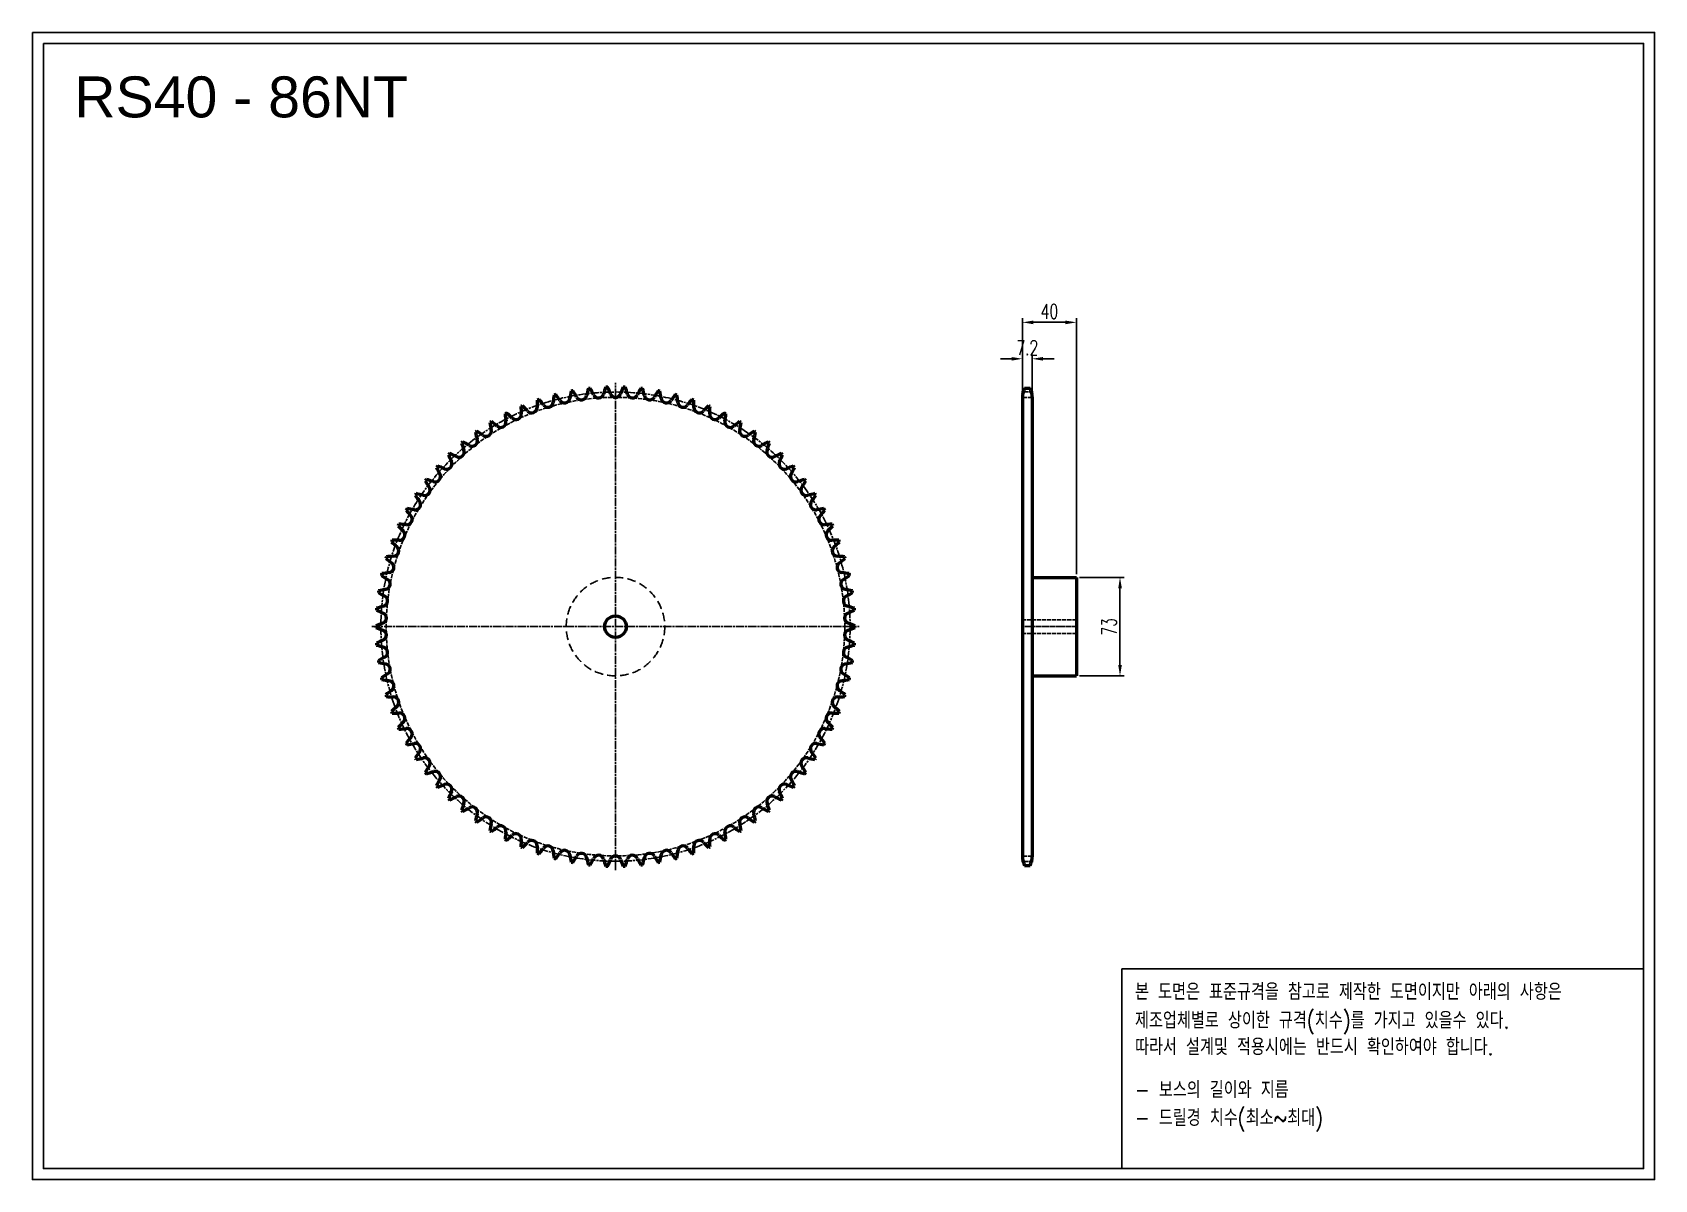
# Model space of a CAD drawing. Header units: millimetres. Extents: x -12459 to -11257, y 5632 to 6482.
import ezdxf

# ---------------------------------------------------------------- set-up
doc = ezdxf.new("R2010")
doc.units = ezdxf.units.MM
for name, pattern in [('AM_ISO02W050', [7.5, 6, -1.5]), ('AM_ISO02W050x2', [3.75, 3, -0.75]), ('AM_ISO08W050', [18, 12, -1.5, 3, -1.5]), ('AM_ISO08W050x2', [9, 6, -0.75, 1.5, -0.75]), ('HIDDEN', [9.525, 6.35, -3.175])]:
    doc.linetypes.add(name, pattern=pattern)
for name, color, linetype, lineweight in [('AM_0N', 7, 'Continuous', 50), ('AM_3N', 6, 'AM_ISO02W050', 25), ('AM_7', 4, 'AM_ISO08W050', 25), ('AM_7N', 4, 'AM_ISO08W050', 25)]:
    doc.layers.add(name, color=color, linetype=linetype, lineweight=lineweight)
doc.layers.add('HL', color=2, linetype='HIDDEN')
doc.layers.add('S-DIM', color=7, linetype='Continuous')
doc.styles.add('HAN', font='ROMANS.shx', dxfattribs={"width": 0.7, "bigfont": 'whgtxt.shx'})
doc.styles.add('HSG', font='SIMPLEX.shx', dxfattribs={"width": 0.7, "bigfont": 'HSG.shx'})
doc.styles.get("Standard").update_dxf_attribs({"font": 'arial.ttf'})
doc.dimstyles.new('APP23', dxfattribs={"dimscale": 4.5, "dimtxt": 2.4, "dimasz": 1.8, "dimexe": 0.7, "dimexo": 0.5, "dimgap": 0.6, "dimtad": 1, "dimtoh": 1, "dimdec": 1, "dimrnd": 0.01, "dimzin": 9, "dimdsep": 46, "dimtxsty": 'HSG', "dimcen": 0, "dimclrd": 1, "dimclre": 1, "dimclrt": 256, "dimazin": 2, "dimtp": 1, "dimtm": 1, "dimtfac": 0.5, "dimtdec": 1, "dimtix": 1, "dimtofl": 0, "dimtmove": 0, "dimatfit": 3, "dimfxl": 0, "dimtvp": 1, "dimtolj": 2, "dimlwd": -1, "dimlwe": -1, "dimarcsym": 0})

# ---------------------------------------------------------------- blocks, each defined once
blk = doc.blocks.new('*D1')
at = {"layer": 'Defpoints', "color": 0, "transparency": 16777216}
for p in [(-11718.2, 6240.2), (-11725.4, 6211.6), (-11718.2, 6211.6)]:
    blk.add_point(p, dxfattribs=at)
at = {"layer": 'S-DIM', "color": 1, "transparency": 16777216}
for p, q in [((-11733.5, 6240.2), (-11741.6, 6240.2)), ((-11725.4, 6213.9), (-11725.4, 6243.3)), ((-11718.2, 6213.9), (-11718.2, 6243.3)), ((-11710.1, 6240.2), (-11702, 6240.2))]:
    blk.add_line(p, q, dxfattribs=at)
for points in [[(-11733.5, 6241.5), (-11733.5, 6238.8), (-11725.4, 6240.2)], [(-11710.1, 6241.5), (-11710.1, 6238.8), (-11718.2, 6240.2)]]:
    blk.add_solid(points, dxfattribs=at)
at = {"layer": 'S-DIM', "transparency": 16777216, "insert": (-11721.8, 6248.3), "char_height": 10.8, "attachment_point": 5, "style": 'HSG'}
blk.add_mtext('\\A2;7.2', dxfattribs=at)
blk = doc.blocks.new('*D2')
at = {"layer": 'Defpoints', "color": 0, "transparency": 16777216}
for p in [(-11685.4, 6267.2), (-11725.4, 6211.6), (-11685.4, 6078.2)]:
    blk.add_point(p, dxfattribs=at)
at = {"layer": 'S-DIM', "color": 1, "transparency": 16777216}
for p, q in [((-11725.4, 6213.9), (-11725.4, 6270.3)), ((-11717.3, 6267.2), (-11693.5, 6267.2)), ((-11685.4, 6080.5), (-11685.4, 6270.3))]:
    blk.add_line(p, q, dxfattribs=at)
for points in [[(-11717.3, 6268.5), (-11717.3, 6265.8), (-11725.4, 6267.2)], [(-11693.5, 6268.5), (-11693.5, 6265.8), (-11685.4, 6267.2)]]:
    blk.add_solid(points, dxfattribs=at)
at = {"layer": 'S-DIM', "transparency": 16777216, "insert": (-11705.4, 6275.3), "char_height": 10.8, "attachment_point": 5, "style": 'HSG'}
blk.add_mtext('\\A2;40', dxfattribs=at)
blk = doc.blocks.new('*D3')
at = {"layer": 'Defpoints', "color": 0, "transparency": 16777216}
for p in [(-11685.4, 6078.2), (-11685.4, 6005.2), (-11653.1, 6005.2)]:
    blk.add_point(p, dxfattribs=at)
at = {"layer": 'S-DIM', "color": 1, "transparency": 16777216}
for p, q in [((-11683.1, 6078.2), (-11649.9, 6078.2)), ((-11653.1, 6070.1), (-11653.1, 6013.3)), ((-11683.1, 6005.2), (-11649.9, 6005.2))]:
    blk.add_line(p, q, dxfattribs=at)
for points in [[(-11654.4, 6070.1), (-11651.7, 6070.1), (-11653.1, 6078.2)], [(-11654.4, 6013.3), (-11651.7, 6013.3), (-11653.1, 6005.2)]]:
    blk.add_solid(points, dxfattribs=at)
at = {"layer": 'S-DIM', "transparency": 16777216, "insert": (-11661.2, 6041.6), "char_height": 10.8, "attachment_point": 5, "rotation": 90, "style": 'HSG'}
blk.add_mtext('\\A2;73', dxfattribs=at)
blk = doc.blocks.new('notice1')
at = {"color": 4}
blk.add_lwpolyline([(-22142.12, 1735.9), (-22053.8, 1735.9), (-22053.8, 1702.07), (-22142.12, 1702.07)], close=True, dxfattribs=at)
at = {"color": 4, "style": 'HAN', "width": 0.8}
for s, p in [('본 도면은 표준규격을 참고로 제작한 도면이지만 아래의 사항은', (-22139.9, 1730.62)), ('제조업체별로 상이한 규격(치수)를 가지고 있을수 있다.', (-22139.9, 1725.78)), ('따라서 설계및 적용시에는 반드시 확인하여야 합니다.', (-22139.9, 1721.28)), ('- 보스의 길이와 지름', (-22139.9, 1714.03)), ('- 드릴경 치수(최소~최대)', (-22139.9, 1709.27))]:
    blk.add_text(s, height=2.7949, dxfattribs=at).set_placement(p)

msp = doc.modelspace()

# ---------------------------------------------------------------- linework, layer by layer
for points in [[(-12459.13, 6482.02), (-11256.91, 6482.02), (-11256.91, 5631.96), (-12459.13, 5631.96)], [(-12451.03, 6473.92), (-11265, 6473.92), (-11265, 5640.06), (-12451.03, 5640.06)]]:
    msp.add_lwpolyline(points, close=True)
at = {"layer": 'AM_0N'}
for p, q in [((-11723.77, 6218.38), (-11719.79, 6218.38)), ((-11725.38, 6211.98), (-11725.38, 5871.14)), ((-11718.18, 6211.98), (-11718.18, 5871.14)), ((-11718.18, 6078.21), (-11685.38, 6078.21)), ((-11685.38, 6078.21), (-11685.38, 6005.21)), ((-11718.18, 6005.21), (-11685.38, 6005.21)), ((-11723.77, 5864.74), (-11719.79, 5864.74))]:
    msp.add_line(p, q, dxfattribs=at)
msp.add_circle((-12027, 6041.71), 8, dxfattribs=at)
for centre, radius, start, end in [((-11977.7, 6199.27), 83.95, 168.36891, 172.03488), ((-12027, 6041.71), 177.56, 100.24485, 100.68538), ((-12129.34, 6171.26), 83.95, 28.89535, 32.56132), ((-11966.33, 6195.25), 83.95, 164.18287, 167.84884), ((-12027, 6041.71), 177.56, 96.05881, 96.49933), ((-12119.61, 6178.38), 83.95, 24.7093, 28.37527), ((-11955.28, 6190.41), 83.95, 159.99682, 163.66279), ((-12027, 6041.71), 177.56, 91.87276, 92.31329), ((-12109.39, 6184.78), 83.95, 20.52326, 24.18923), ((-11944.62, 6184.78), 83.95, 155.81077, 159.47674), ((-12027, 6041.71), 177.56, 87.68671, 88.12724), ((-12098.73, 6190.41), 83.95, 16.33721, 20.00318), ((-11934.4, 6178.38), 83.95, 151.62473, 155.2907), ((-12027, 6041.71), 177.56, 83.50067, 83.94119), ((-12087.68, 6195.25), 83.95, 12.15116, 15.81713), ((-11924.67, 6171.26), 83.95, 147.43868, 151.10465), ((-12027, 6041.71), 177.56, 79.31462, 79.75515), ((-12076.31, 6199.27), 83.95, 7.96512, 11.63109), ((-11711.88, 6211.98), 13.5, 151.70092, 180), ((-11731.68, 6211.98), 13.5, 0, 28.29908), ((-12027, 6041.71), 177.56, 112.80299, 113.24352), ((-12013.14, 6206.22), 83.95, 180.92705, 184.59302), ((-12155.06, 6145.91), 83.95, 41.45349, 45.11946), ((-12089.13, 6204.14), 4.01, 221.45349, 0.40698), ((-12001.17, 6204.77), 83.95, 176.74101, 180.40698), ((-12027, 6041.71), 177.56, 108.61695, 109.05747), ((-12147.11, 6154.98), 83.95, 37.26744, 40.93341), ((-12077.11, 6208.24), 4.01, 217.26744, 356.22093), ((-11989.33, 6202.44), 83.95, 172.55496, 176.22093), ((-12027, 6041.71), 177.56, 104.4309, 104.87143), ((-12138.52, 6163.44), 83.95, 33.0814, 36.74737), ((-12064.82, 6211.46), 4.01, 213.0814, 352.03488), ((-12052.33, 6213.76), 4.01, 208.89535, 347.84884), ((-12039.7, 6215.15), 4.01, 204.7093, 343.66279), ((-12027, 6215.62), 4.01, 200.52326, 339.47674), ((-12014.31, 6215.15), 4.01, 196.33721, 335.2907), ((-12001.68, 6213.76), 4.01, 192.15116, 331.10465), ((-11989.19, 6211.46), 4.01, 187.96512, 326.9186), ((-11915.49, 6163.44), 83.95, 143.25263, 146.9186), ((-12027, 6041.71), 177.56, 75.12857, 75.5691), ((-12064.68, 6202.44), 83.95, 3.77907, 7.44504), ((-11976.9, 6208.24), 4.01, 183.77907, 322.73256), ((-11906.9, 6154.98), 83.95, 139.06659, 142.73256), ((-12027, 6041.71), 177.56, 70.94253, 71.38305), ((-12052.84, 6204.77), 83.95, 359.59302, 3.25899), ((-11964.88, 6204.14), 4.01, 179.59302, 318.54651), ((-11898.95, 6145.91), 83.95, 134.88054, 138.54651), ((-12027, 6041.71), 177.56, 66.75648, 67.19701), ((-12040.87, 6206.22), 83.95, 355.40698, 359.07295), ((-12027, 6041.71), 177.56, 121.17509, 121.61561), ((-12037.24, 6206.48), 83.95, 189.29915, 192.96512), ((-12168.87, 6126.15), 83.95, 49.82558, 53.49155), ((-12112.12, 6193.36), 4.01, 229.82558, 8.77907), ((-12027, 6041.71), 177.56, 116.98904, 117.42957), ((-12025.18, 6206.79), 83.95, 185.1131, 188.77907), ((-12162.32, 6136.28), 83.95, 45.63953, 49.3055), ((-12100.82, 6199.17), 4.01, 225.63953, 4.59302), ((-11953.19, 6199.17), 4.01, 175.40698, 314.36047), ((-11891.68, 6136.28), 83.95, 130.6945, 134.36047), ((-12027, 6041.71), 177.56, 62.57043, 63.01096), ((-11941.89, 6193.36), 4.01, 171.22093, 310.17442), ((-12028.83, 6206.79), 83.95, 351.22093, 354.8869), ((-11885.14, 6126.15), 83.95, 126.50845, 130.17442), ((-12027, 6041.71), 177.56, 58.38439, 58.82491), ((-12016.77, 6206.48), 83.95, 347.03488, 350.70085), ((-12133.29, 6179.36), 4.01, 238.19767, 17.15116), ((-12027, 6041.71), 177.56, 125.36113, 125.80166), ((-12049.24, 6205.3), 83.95, 193.48519, 197.15116), ((-12174.65, 6115.57), 83.95, 54.01163, 57.6776), ((-12122.96, 6186.75), 4.01, 234.01163, 12.96512), ((-11931.05, 6186.75), 4.01, 167.03488, 305.98837), ((-11879.36, 6115.57), 83.95, 122.3224, 125.98837), ((-11920.72, 6179.36), 4.01, 162.84884, 301.80233), ((-12004.77, 6205.3), 83.95, 342.84884, 346.51481), ((-12027, 6041.71), 177.56, 54.19834, 54.63887), ((-12027, 6041.71), 177.56, 133.73323, 134.17375), ((-12072.82, 6200.32), 83.95, 201.85729, 205.52326), ((-12183.83, 6093.28), 83.95, 62.38372, 66.04969), ((-12143.06, 6171.23), 4.01, 242.38372, 21.33721), ((-12027, 6041.71), 177.56, 129.54718, 129.9877), ((-12061.12, 6203.24), 83.95, 197.67124, 201.33721), ((-12179.65, 6104.59), 83.95, 58.19767, 61.86364), ((-11874.36, 6104.59), 83.95, 118.13636, 121.80233), ((-11910.95, 6171.23), 4.01, 158.66279, 297.61628), ((-11992.89, 6203.24), 83.95, 338.66279, 342.32876), ((-12027, 6041.71), 177.56, 50.0123, 50.45282), ((-11870.18, 6093.28), 83.95, 113.95031, 117.61628), ((-11981.19, 6200.32), 83.95, 334.47674, 338.14271), ((-12027, 6041.71), 177.56, 45.82625, 46.26677), ((-12027, 6041.71), 177.56, 137.91927, 138.3598), ((-12084.27, 6196.55), 83.95, 206.04333, 209.7093), ((-12187.18, 6081.7), 83.95, 66.56977, 70.23574), ((-12152.2, 6162.41), 4.01, 246.56977, 25.52326), ((-11901.81, 6162.41), 4.01, 154.47674, 293.43023), ((-11866.83, 6081.7), 83.95, 109.76426, 113.43023), ((-11969.74, 6196.55), 83.95, 330.2907, 333.95667), ((-12027, 6041.71), 177.56, 41.6402, 42.08073), ((-12168.44, 6142.9), 4.01, 254.94186, 33.89535), ((-12027, 6041.71), 177.56, 142.10532, 142.54584), ((-12095.42, 6191.95), 83.95, 210.22938, 213.89535), ((-12189.67, 6069.9), 83.95, 70.75581, 74.42178), ((-12160.68, 6152.95), 4.01, 250.75581, 29.7093), ((-11893.33, 6152.95), 4.01, 150.2907, 289.24419), ((-11864.34, 6069.9), 83.95, 105.57822, 109.24419), ((-11885.57, 6142.9), 4.01, 146.10465, 285.05814), ((-11958.59, 6191.95), 83.95, 326.10465, 329.77062), ((-12027, 6041.71), 177.56, 37.45416, 37.89468), ((-12175.45, 6132.3), 4.01, 259.12791, 38.0814), ((-12027, 6041.71), 177.56, 146.29137, 146.73189), ((-12106.21, 6186.56), 83.95, 214.41543, 218.0814), ((-12191.3, 6057.95), 83.95, 74.94186, 78.60783), ((-11862.71, 6057.95), 83.95, 101.39217, 105.05814), ((-11878.56, 6132.3), 4.01, 141.9186, 280.87209), ((-11947.8, 6186.56), 83.95, 321.9186, 325.58457), ((-12027, 6041.71), 177.56, 33.26811, 33.70863), ((-12027, 6041.71), 177.56, 150.47741, 150.91794), ((-12116.57, 6180.39), 83.95, 218.60147, 222.26744), ((-12181.67, 6121.23), 4.01, 263.31395, 42.26744), ((-12192.04, 6045.92), 83.95, 79.12791, 82.79388), ((-11861.97, 6045.92), 83.95, 97.20612, 100.87209), ((-11872.34, 6121.23), 4.01, 137.73256, 276.68605), ((-11937.44, 6180.39), 83.95, 317.73256, 321.39853), ((-12027, 6041.71), 177.56, 29.08206, 29.52259), ((-12027, 6041.71), 177.56, 154.66346, 155.10398), ((-12126.46, 6173.48), 83.95, 222.78752, 226.45349), ((-12191.91, 6033.86), 83.95, 83.31395, 86.97992), ((-12187.06, 6109.72), 4.01, 267.5, 46.45349), ((-11862.1, 6033.86), 83.95, 93.02008, 96.68605), ((-11866.95, 6109.72), 4.01, 133.54651, 272.5), ((-11927.55, 6173.48), 83.95, 313.54651, 317.21248), ((-12027, 6041.71), 177.56, 24.89602, 25.33654), ((-12027, 6041.71), 177.56, 158.8495, 159.29003), ((-12135.81, 6165.87), 83.95, 226.97356, 230.63953), ((-12190.9, 6021.84), 83.95, 87.5, 91.16597), ((-12191.6, 6097.86), 4.01, 271.68605, 50.63953), ((-11863.11, 6021.84), 83.95, 88.83403, 92.5), ((-11862.41, 6097.86), 4.01, 129.36047, 268.31395), ((-11918.2, 6165.87), 83.95, 309.36047, 313.02644), ((-12027, 6041.71), 177.56, 20.70997, 21.1505), ((-12027, 6041.71), 177.56, 163.03555, 163.47608), ((-12144.58, 6157.6), 83.95, 231.15961, 234.82558), ((-12189.01, 6009.93), 83.95, 91.68605, 95.35202), ((-12195.26, 6085.7), 4.01, 275.87209, 54.82558), ((-11858.75, 6085.7), 4.01, 125.17442, 264.12791), ((-11865, 6009.93), 83.95, 84.64798, 88.31395), ((-11909.43, 6157.6), 83.95, 305.17442, 308.84039), ((-12027, 6041.71), 177.56, 16.52392, 16.96445), ((-12027, 6041.71), 177.56, 167.2216, 167.66212), ((-12152.73, 6148.71), 83.95, 235.34566, 239.01163), ((-12186.26, 5998.19), 83.95, 95.87209, 99.53806), ((-12198.02, 6073.3), 4.01, 280.05814, 59.01163), ((-11855.99, 6073.3), 4.01, 120.98837, 259.94186), ((-11867.75, 5998.19), 83.95, 80.46194, 84.12791), ((-11901.28, 6148.71), 83.95, 300.98837, 304.65434), ((-12027, 6041.71), 177.56, 12.33788, 12.7784), ((-12027, 6041.71), 177.56, 171.40764, 171.84817), ((-12160.2, 6139.25), 83.95, 239.5317, 243.19767), ((-12182.66, 5986.68), 83.95, 100.05814, 103.72411), ((-12199.87, 6060.73), 4.01, 284.24419, 63.19767), ((-11854.14, 6060.73), 4.01, 116.80233, 255.75581), ((-11871.35, 5986.68), 83.95, 76.27589, 79.94186), ((-11893.81, 6139.25), 83.95, 296.80233, 300.4683), ((-12027, 6041.71), 177.56, 8.15183, 8.59236), ((-12027, 6041.71), 177.56, 175.59369, 176.03422), ((-12166.97, 6129.26), 83.95, 243.71775, 247.38372), ((-12178.22, 5975.47), 83.95, 104.24419, 107.91016), ((-12200.8, 6048.06), 4.01, 288.43023, 67.38372), ((-11853.21, 6048.06), 4.01, 112.61628, 251.56977), ((-11875.79, 5975.47), 83.95, 72.08984, 75.75581), ((-11887.04, 6129.26), 83.95, 292.61628, 296.28225), ((-12027, 6041.71), 177.56, 3.96578, 4.40631), ((-12172.99, 5964.6), 83.95, 108.43023, 112.0962), ((-12027, 6041.71), 177.56, 179.77974, 180.22026), ((-12172.99, 6118.81), 83.95, 247.9038, 251.56977), ((-12200.8, 6035.36), 4.01, 292.61628, 71.56977), ((-11853.21, 6035.36), 4.01, 108.43023, 247.38372), ((-11881.02, 5964.6), 83.95, 67.9038, 71.56977), ((-11881.02, 6118.81), 83.95, 288.43023, 292.0962), ((-12027, 6041.71), 177.56, 359.77974, 0.22026), ((-12166.97, 5954.15), 83.95, 112.61628, 116.28225), ((-12027, 6041.71), 177.56, 183.96578, 184.40631), ((-12178.22, 6107.95), 83.95, 252.08984, 255.75581), ((-12199.87, 6022.69), 4.01, 296.80233, 75.75581), ((-11854.14, 6022.69), 4.01, 104.24419, 243.19767), ((-11875.79, 6107.95), 83.95, 284.24419, 287.91016), ((-11887.04, 5954.15), 83.95, 63.71775, 67.38372), ((-12027, 6041.71), 177.56, 355.59369, 356.03422), ((-12160.2, 5944.17), 83.95, 116.80233, 120.4683), ((-12027, 6041.71), 177.56, 188.15183, 188.59236), ((-12182.66, 6096.74), 83.95, 256.27589, 259.94186), ((-12198.02, 6010.12), 4.01, 300.98837, 79.94186), ((-11855.99, 6010.12), 4.01, 100.05814, 239.01163), ((-11871.35, 6096.74), 83.95, 280.05814, 283.72411), ((-11893.81, 5944.17), 83.95, 59.5317, 63.19767), ((-12027, 6041.71), 177.56, 351.40764, 351.84817), ((-12152.73, 5934.71), 83.95, 120.98837, 124.65434), ((-12027, 6041.71), 177.56, 192.33788, 192.7784), ((-12186.26, 6085.23), 83.95, 260.46194, 264.12791), ((-12195.26, 5997.72), 4.01, 305.17442, 84.12791), ((-11858.75, 5997.72), 4.01, 95.87209, 234.82558), ((-11867.75, 6085.23), 83.95, 275.87209, 279.53806), ((-11901.28, 5934.71), 83.95, 55.34566, 59.01163), ((-12027, 6041.71), 177.56, 347.2216, 347.66212), ((-12144.58, 5925.82), 83.95, 125.17442, 128.84039), ((-12027, 6041.71), 177.56, 196.52392, 196.96445), ((-12189.01, 6073.49), 83.95, 264.64798, 268.31395), ((-12191.6, 5985.56), 4.01, 309.36047, 88.31395), ((-11862.41, 5985.56), 4.01, 91.68605, 230.63953), ((-11865, 6073.49), 83.95, 271.68605, 275.35202), ((-11909.43, 5925.82), 83.95, 51.15961, 54.82558), ((-12027, 6041.71), 177.56, 343.03555, 343.47608), ((-12135.81, 5917.54), 83.95, 129.36047, 133.02644), ((-12027, 6041.71), 177.56, 200.70997, 201.1505), ((-12190.9, 6061.58), 83.95, 268.83403, 272.5), ((-12187.06, 5973.69), 4.01, 313.54651, 92.5), ((-11866.95, 5973.69), 4.01, 87.5, 226.45349), ((-11863.11, 6061.58), 83.95, 267.5, 271.16597), ((-11918.2, 5917.54), 83.95, 46.97356, 50.63953), ((-12027, 6041.71), 177.56, 338.8495, 339.29003), ((-12126.46, 5909.93), 83.95, 133.54651, 137.21248), ((-12027, 6041.71), 177.56, 204.89602, 205.33654), ((-12191.91, 6049.56), 83.95, 273.02008, 276.68605), ((-12181.67, 5962.19), 4.01, 317.73256, 96.68605), ((-11872.34, 5962.19), 4.01, 83.31395, 222.26744), ((-11862.1, 6049.56), 83.95, 263.31395, 266.97992), ((-11927.55, 5909.93), 83.95, 42.78752, 46.45349), ((-12027, 6041.71), 177.56, 334.66346, 335.10398), ((-12116.57, 5903.02), 83.95, 137.73256, 141.39853), ((-12027, 6041.71), 177.56, 209.08206, 209.52259), ((-12192.04, 6037.5), 83.95, 277.20612, 280.87209), ((-12175.45, 5951.11), 4.01, 321.9186, 100.87209), ((-11878.56, 5951.11), 4.01, 79.12791, 218.0814), ((-11861.97, 6037.5), 83.95, 259.12791, 262.79388), ((-11937.44, 5903.02), 83.95, 38.60147, 42.26744), ((-12027, 6041.71), 177.56, 330.47741, 330.91794), ((-12106.21, 5896.86), 83.95, 141.9186, 145.58457), ((-12027, 6041.71), 177.56, 213.26811, 213.70863), ((-12191.3, 6025.46), 83.95, 281.39217, 285.05814), ((-12168.44, 5940.52), 4.01, 326.10465, 105.05814), ((-11885.57, 5940.52), 4.01, 74.94186, 213.89535), ((-11862.71, 6025.46), 83.95, 254.94186, 258.60783), ((-11947.8, 5896.86), 83.95, 34.41543, 38.0814), ((-12027, 6041.71), 177.56, 326.29137, 326.73189), ((-12095.42, 5891.46), 83.95, 146.10465, 149.77062), ((-12027, 6041.71), 177.56, 217.45416, 217.89468), ((-12189.67, 6013.52), 83.95, 285.57822, 289.24419), ((-12160.68, 5930.46), 4.01, 330.2907, 109.24419), ((-12084.27, 5886.87), 83.95, 150.2907, 153.95667), ((-11893.33, 5930.46), 4.01, 70.75581, 209.7093), ((-11969.74, 5886.87), 83.95, 26.04333, 29.7093), ((-11864.34, 6013.52), 83.95, 250.75581, 254.42178), ((-11958.59, 5891.46), 83.95, 30.22938, 33.89535), ((-12027, 6041.71), 177.56, 322.10532, 322.54584), ((-12027, 6041.71), 177.56, 221.6402, 222.08073), ((-12187.18, 6001.72), 83.95, 289.76426, 293.43023), ((-12152.2, 5921), 4.01, 334.47674, 113.43023), ((-12072.82, 5883.1), 83.95, 154.47674, 158.14271), ((-12183.83, 5990.13), 83.95, 293.95031, 297.61628), ((-12143.06, 5912.19), 4.01, 338.66279, 117.61628), ((-11910.95, 5912.19), 4.01, 62.38372, 201.33721), ((-11870.18, 5990.13), 83.95, 242.38372, 246.04969), ((-11901.81, 5921), 4.01, 66.56977, 205.52326), ((-11981.19, 5883.1), 83.95, 21.85729, 25.52326), ((-11866.83, 6001.72), 83.95, 246.56977, 250.23574), ((-12027, 6041.71), 177.56, 317.91927, 318.3598), ((-12027, 6041.71), 177.56, 225.82625, 226.26677), ((-12061.12, 5880.18), 83.95, 158.66279, 162.32876), ((-12027, 6041.71), 177.56, 230.0123, 230.45282), ((-12179.65, 5978.82), 83.95, 298.13636, 301.80233), ((-12133.29, 5904.06), 4.01, 342.84884, 121.80233), ((-11920.72, 5904.06), 4.01, 58.19767, 197.15116), ((-11874.36, 5978.82), 83.95, 238.19767, 241.86364), ((-11992.89, 5880.18), 83.95, 17.67124, 21.33721), ((-12027, 6041.71), 177.56, 309.54718, 309.9877), ((-12027, 6041.71), 177.56, 313.73323, 314.17375), ((-12049.24, 5878.12), 83.95, 162.84884, 166.51481), ((-12027, 6041.71), 177.56, 234.19834, 234.63887), ((-12174.65, 5967.85), 83.95, 302.3224, 305.98837), ((-12122.96, 5896.67), 4.01, 347.03488, 125.98837), ((-12037.24, 5876.93), 83.95, 167.03488, 170.70085), ((-12168.87, 5957.27), 83.95, 306.50845, 310.17442), ((-12112.12, 5890.05), 4.01, 351.22093, 130.17442), ((-11941.89, 5890.05), 4.01, 49.82558, 188.77907), ((-11885.14, 5957.27), 83.95, 229.82558, 233.49155), ((-11931.05, 5896.67), 4.01, 54.01163, 192.96512), ((-12016.77, 5876.93), 83.95, 9.29915, 12.96512), ((-11879.36, 5967.85), 83.95, 234.01163, 237.6776), ((-12004.77, 5878.12), 83.95, 13.48519, 17.15116), ((-12027, 6041.71), 177.56, 305.36113, 305.80166), ((-12027, 6041.71), 177.56, 238.38439, 238.82491), ((-12025.18, 5876.63), 83.95, 171.22093, 174.8869), ((-12027, 6041.71), 177.56, 242.57043, 243.01096), ((-12162.32, 5947.14), 83.95, 310.6945, 314.36047), ((-12100.82, 5884.24), 4.01, 355.40698, 134.36047), ((-12013.14, 5877.2), 83.95, 175.40698, 179.07295), ((-12155.06, 5937.51), 83.95, 314.88054, 318.54651), ((-12089.13, 5879.28), 4.01, 359.59302, 138.54651), ((-12001.17, 5878.65), 83.95, 179.59302, 183.25899), ((-12077.11, 5875.17), 4.01, 3.77907, 142.73256), ((-11976.9, 5875.17), 4.01, 37.26744, 176.22093), ((-12052.84, 5878.65), 83.95, 356.74101, 0.40698), ((-11964.88, 5879.28), 4.01, 41.45349, 180.40698), ((-11898.95, 5937.51), 83.95, 221.45349, 225.11946), ((-11953.19, 5884.24), 4.01, 45.63953, 184.59302), ((-12040.87, 5877.2), 83.95, 0.92705, 4.59302), ((-11891.68, 5947.14), 83.95, 225.63953, 229.3055), ((-12027, 6041.71), 177.56, 296.98904, 297.42957), ((-12028.83, 5876.63), 83.95, 5.1131, 8.77907), ((-12027, 6041.71), 177.56, 301.17509, 301.61561), ((-12027, 6041.71), 177.56, 246.75648, 247.19701), ((-12027, 6041.71), 177.56, 250.94253, 251.38305), ((-12147.11, 5928.44), 83.95, 319.06659, 322.73256), ((-11989.33, 5880.97), 83.95, 183.77907, 187.44504), ((-12027, 6041.71), 177.56, 255.12857, 255.5691), ((-12138.52, 5919.98), 83.95, 323.25263, 326.9186), ((-12064.82, 5871.96), 4.01, 7.96512, 146.9186), ((-11977.7, 5884.15), 83.95, 187.96512, 191.63109), ((-12027, 6041.71), 177.56, 259.31462, 259.75515), ((-12129.34, 5912.16), 83.95, 327.43868, 331.10465), ((-12052.33, 5869.65), 4.01, 12.15116, 151.10465), ((-11966.33, 5888.17), 83.95, 192.15116, 195.81713), ((-12119.61, 5905.04), 83.95, 331.62473, 335.2907), ((-12039.7, 5868.26), 4.01, 16.33721, 155.2907), ((-11955.28, 5893.01), 83.95, 196.33721, 200.00318), ((-12109.39, 5898.64), 83.95, 335.81077, 339.47674), ((-12027, 5867.8), 4.01, 20.52326, 159.47674), ((-11944.62, 5898.64), 83.95, 200.52326, 204.18923), ((-12098.73, 5893.01), 83.95, 339.99682, 343.66279), ((-12014.31, 5868.26), 4.01, 24.7093, 163.66279), ((-11934.4, 5905.04), 83.95, 204.7093, 208.37527), ((-12087.68, 5888.17), 83.95, 344.18287, 347.84884), ((-12001.68, 5869.65), 4.01, 28.89535, 167.84884), ((-11924.67, 5912.16), 83.95, 208.89535, 212.56132), ((-12027, 6041.71), 177.56, 280.24485, 280.68538), ((-12076.31, 5884.15), 83.95, 348.36891, 352.03488), ((-11989.19, 5871.96), 4.01, 33.0814, 172.03488), ((-11915.49, 5919.98), 83.95, 213.0814, 216.74737), ((-12027, 6041.71), 177.56, 284.4309, 284.87143), ((-12064.68, 5880.97), 83.95, 352.55496, 356.22093), ((-11906.9, 5928.44), 83.95, 217.26744, 220.93341), ((-12027, 6041.71), 177.56, 288.61695, 289.05747), ((-12027, 6041.71), 177.56, 292.80299, 293.24352), ((-11711.88, 5871.14), 13.5, 180, 208.29908), ((-11731.68, 5871.14), 13.5, 331.70092, 0), ((-12027, 6041.71), 177.56, 263.50067, 263.94119), ((-12027, 6041.71), 177.56, 267.68671, 268.12724), ((-12027, 6041.71), 177.56, 271.87276, 272.31329), ((-12027, 6041.71), 177.56, 276.05881, 276.49933)]:
    msp.add_arc(centre, radius, start, end, dxfattribs=at)
at = {"layer": 'AM_3N', "linetype": 'AM_ISO02W050x2'}
for p, q in [((-11718.18, 6211.6), (-11725.38, 6211.6)), ((-11718.18, 5871.52), (-11725.38, 5871.52))]:
    msp.add_line(p, q, dxfattribs=at)
at = {"layer": 'AM_3N', "color": 2, "linetype": 'AM_ISO02W050x2'}
for p, q in [((-11685.38, 6046.71), (-11725.38, 6046.71)), ((-11685.38, 6036.71), (-11725.38, 6036.71))]:
    msp.add_line(p, q, dxfattribs=at)
at = {"layer": 'AM_3N', "linetype": 'AM_ISO02W050x2'}
msp.add_circle((-12027, 6041.71), 169.89, dxfattribs=at)
at = {"layer": 'AM_7', "linetype": 'AM_ISO08W050x2'}
msp.add_circle((-12027, 6041.71), 173.87, dxfattribs=at)
at = {"layer": 'AM_7N', "linetype": 'AM_ISO08W050x2'}
for p, q in [((-12027, 5861.15), (-12027, 6222.27)), ((-12207.57, 6041.71), (-11846.44, 6041.71))]:
    msp.add_line(p, q, dxfattribs=at)
at = {"layer": 'AM_7N', "linetype": 'AM_ISO08W050x2', "ltscale": 0.5}
for p, q in [((-11717.42, 6215.58), (-11726.15, 6215.58)), ((-11684.44, 6041.71), (-11726.15, 6041.71)), ((-11717.42, 5867.54), (-11726.15, 5867.54))]:
    msp.add_line(p, q, dxfattribs=at)
at = {"layer": 'HL'}
msp.add_circle((-12027, 6041.71), 36.5, dxfattribs=at)

# ---------------------------------------------------------------- block references
at = {"xscale": 4.377742200000001, "yscale": 4.377742200000001, "zscale": 4.377742200000001}
msp.add_blockref('notice1', (85280.83, -1811.15), dxfattribs=at)

# ---------------------------------------------------------------- texts
msp.add_text('RS40 - 86NT', height=30.3591).set_placement((-12428.17, 6419.07))

# ---------------------------------------------------------------- dimensions: what is measured, and where the dimension line sits
at = {"layer": 'S-DIM'}
dim = msp.add_linear_dim(base=(-11685.38, 6267.17), p1=(-11725.38, 6211.6), p2=(-11685.38, 6078.21), dimstyle='APP23', dxfattribs=at)
dim.commit()
dim.dimension.update_dxf_attribs({"geometry": '*D2', "text_midpoint": (-11705.38, 6275.27)})
dim = msp.add_linear_dim(base=(-11718.18, 6240.17), p1=(-11725.38, 6211.6), p2=(-11718.18, 6211.6), dimstyle='APP23', dxfattribs=at)
dim.commit()
dim.dimension.update_dxf_attribs({"geometry": '*D1', "text_midpoint": (-11721.78, 6240.17), "dimtype": 128})
dim = msp.add_linear_dim(base=(-11653.1, 6005.21), p1=(-11685.38, 6078.21), p2=(-11685.38, 6005.21), angle=90, dimstyle='APP23', dxfattribs=at)
dim.commit()
dim.dimension.update_dxf_attribs({"geometry": '*D3', "text_midpoint": (-11653.1, 6041.65), "dimtype": 128})

doc.saveas('drawing.dxf')
